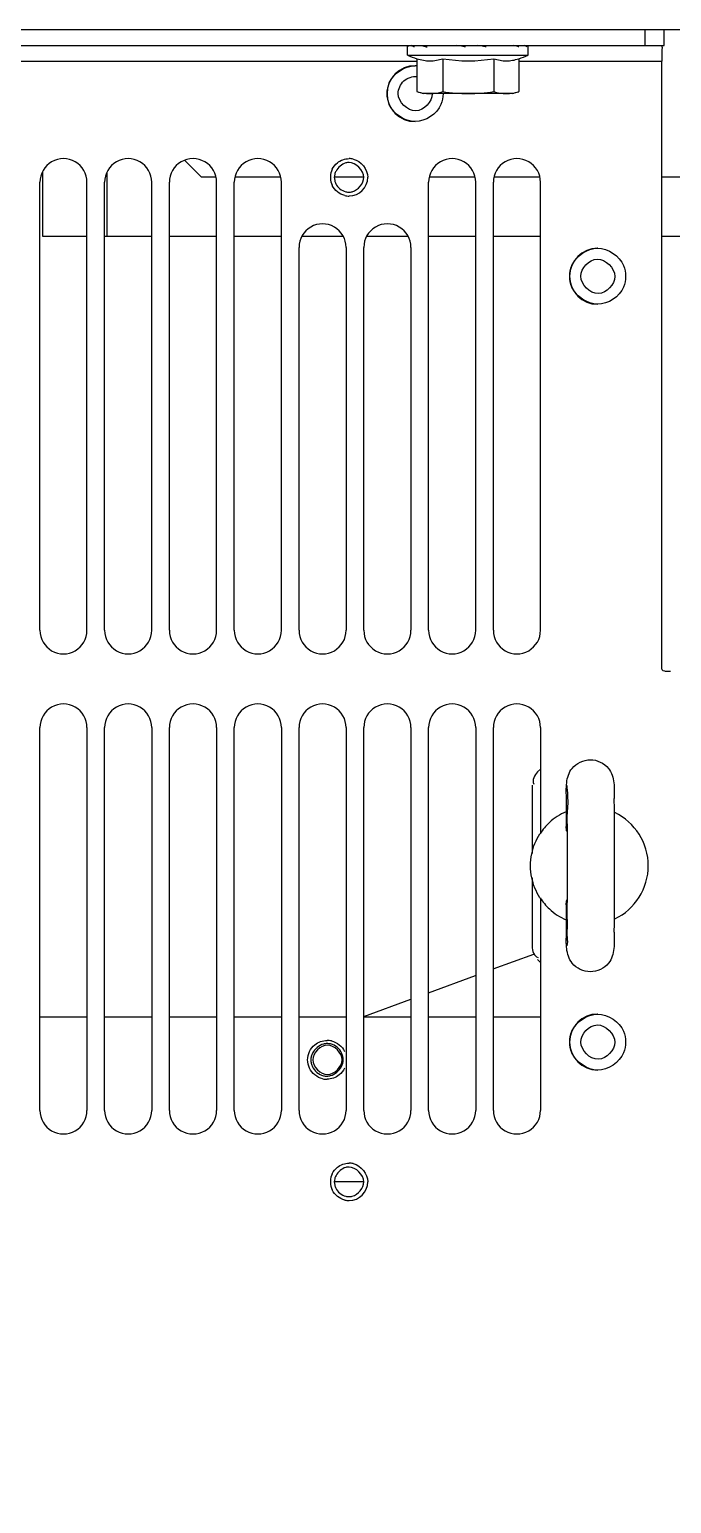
# Model space of a CAD drawing. Header units: millimetres. Extents: x 0 to 10500, y 0 to 7425.
# Drawn here: x 3824.5 to 3933.5, y 1617.1 to 1867.3 of the extents above; entities that cross this region are included whole.
import ezdxf

# ---------------------------------------------------------------- set-up
doc = ezdxf.new("R2010")
doc.units = ezdxf.units.MM
doc.header["$LTSCALE"] = 577.5
doc.layers.get('0').update_dxf_attribs({"linetype": 'CONTINUOUS'})
doc.layers.add('AXES', color=7, linetype='CONTINUOUS')
doc.layers.add('NOTES3D', color=7, linetype='CONTINUOUS')
doc.styles.get("Standard").update_dxf_attribs({"font": 'txt', "width": 0.85})
doc.dimstyles.get("Standard").update_dxf_attribs({"dimtxt": 3.5, "dimasz": 3.5, "dimexe": 1.5, "dimexo": 1.5, "dimtad": 1, "dimdec": 1, "dimtxsty": 'Standard', "dimblk": '_FILLED', "dimblk1": '_FILLED', "dimblk2": '_FILLED', "dimcen": 0.09, "dimadec": 1, "dimazin": 2, "dimtol": 1, "dimtp": 0.1, "dimtm": 0.1, "dimtfac": 1, "dimtdec": 1, "dimtofl": 0, "dimtmove": 0, "dimatfit": 3, "dimldrblk": '_FILLED', "dimfxl": 1, "dimtolj": 1, "dimarcsym": 0})

# ---------------------------------------------------------------- blocks, each defined once
blk = doc.blocks.new('_FILLED')
at = {"color": 0, "linetype": 'ByBlock'}
blk.add_solid([(0, 0), (-1, 0.214), (-1, -0.214)], dxfattribs=at)

msp = doc.modelspace()

# ---------------------------------------------------------------- linework, layer by layer
at = {"color": 7, "linetype": 'Continuous'}
for p, q in [((3586, 1867.3), (3932.19, 1867.3)), ((3929.01, 1864.6), (3929.01, 1867.3)), ((3932.19, 1864.6), (3932.19, 1867.3)), ((4013.1, 1867.23), (3932.19, 1867.23)), ((3585.65, 1864.6), (3932.19, 1864.6)), ((3898.45, 1864.33), (3898.41, 1864.34)), ((3898.48, 1864.33), (3898.45, 1864.33)), ((3900.87, 1864.55), (3900.59, 1864.6)), ((3627.54, 1861.9), (3890.24, 1861.9)), ((3907.56, 1861.9), (3931.82, 1861.9)), ((3931.82, 1758.85), (3931.82, 1861.9)), ((3889.93, 1861.15), (3889.92, 1861.15)), ((3889.93, 1851.65), (3889.92, 1851.65)), ((3850.79, 1845.09), (3853.64, 1842.23)), ((3837.64, 1832.23), (3837.64, 1843.07)), ((3856.03, 1842.23), (3853.64, 1842.23)), ((3867.03, 1842.23), (3859.39, 1842.23)), ((3881.18, 1842.23), (3876.21, 1842.23)), ((3900.03, 1842.23), (3892.39, 1842.23)), ((3911.03, 1842.23), (3903.39, 1842.23)), ((4008.83, 1842.23), (3931.82, 1842.23)), ((3826.22, 1765.3), (3826.22, 1841.37)), ((3834.2, 1841.37), (3834.22, 1841.37)), ((3834.22, 1765.3), (3834.22, 1841.37)), ((3837.22, 1765.3), (3837.22, 1841.37)), ((3845.2, 1841.37), (3845.22, 1841.37)), ((3845.22, 1765.3), (3845.22, 1841.37)), ((3848.22, 1765.3), (3848.22, 1841.37)), ((3856.2, 1841.37), (3856.22, 1841.37)), ((3856.22, 1765.3), (3856.22, 1841.37)), ((3859.22, 1765.3), (3859.22, 1841.37)), ((3867.2, 1841.37), (3867.22, 1841.37)), ((3867.22, 1765.3), (3867.22, 1841.37)), ((3892.22, 1765.3), (3892.22, 1841.37)), ((3900.22, 1765.3), (3900.22, 1841.37)), ((3903.22, 1765.3), (3903.22, 1841.37)), ((3911.22, 1765.3), (3911.22, 1841.37)), ((3826.64, 1832.23), (3834.2, 1832.23)), ((3837.22, 1832.23), (3845.2, 1832.23)), ((3848.22, 1832.23), (3856.2, 1832.23)), ((3859.22, 1832.23), (3867.2, 1832.23)), ((3870.77, 1832.23), (3877.62, 1832.23)), ((3881.77, 1832.23), (3888.62, 1832.23)), ((3892.22, 1832.23), (3900.2, 1832.23)), ((3903.22, 1832.23), (3911.2, 1832.23)), ((3931.82, 1832.23), (4008.92, 1832.23)), ((3870.22, 1765.3), (3870.22, 1830.3)), ((3878.22, 1830.3), (3878.22, 1765.3)), ((3881.22, 1765.3), (3881.22, 1830.3)), ((3889.22, 1830.3), (3889.22, 1765.3)), ((3920.93, 1830.15), (3920.92, 1830.15)), ((3920.93, 1820.65), (3920.92, 1820.65)), ((3834.22, 1765.3), (3834.2, 1765.3)), ((3845.22, 1765.3), (3845.2, 1765.3)), ((3856.22, 1765.3), (3856.2, 1765.3)), ((3867.22, 1765.3), (3867.2, 1765.3)), ((3900.22, 1765.3), (3900.2, 1765.3)), ((3911.22, 1765.3), (3911.2, 1765.3)), ((3931.88, 1758.6), (3931.82, 1758.85)), ((3932.07, 1758.41), (3931.88, 1758.6)), ((3932.32, 1758.35), (3932.07, 1758.41)), ((3932.32, 1758.35), (3933.32, 1758.35)), ((3826.22, 1683.8), (3826.22, 1748.8)), ((3834.22, 1748.8), (3834.22, 1683.8)), ((3837.22, 1683.8), (3837.22, 1748.8)), ((3845.22, 1748.8), (3845.22, 1683.8)), ((3848.22, 1683.8), (3848.22, 1748.8)), ((3856.22, 1748.8), (3856.22, 1683.8)), ((3859.22, 1683.8), (3859.22, 1748.8)), ((3867.22, 1748.8), (3867.22, 1683.8)), ((3870.22, 1683.8), (3870.22, 1748.8)), ((3878.22, 1748.8), (3878.22, 1683.8)), ((3881.22, 1683.8), (3881.22, 1748.8)), ((3889.22, 1748.8), (3889.22, 1683.8)), ((3892.22, 1683.8), (3892.22, 1748.8)), ((3900.22, 1748.8), (3900.22, 1683.8)), ((3903.22, 1683.8), (3903.22, 1748.8)), ((3911.22, 1748.8), (3911.22, 1730.75)), ((3911.22, 1719.91), (3911.22, 1683.8)), ((3903.21, 1707.82), (3910.08, 1710.34)), ((3892.2, 1703.77), (3900.2, 1706.71)), ((3881.21, 1699.74), (3889.18, 1702.66)), ((3834.2, 1699.6), (3826.22, 1699.6)), ((3845.2, 1699.6), (3837.22, 1699.6)), ((3856.2, 1699.6), (3848.22, 1699.6)), ((3867.2, 1699.6), (3859.22, 1699.6)), ((3878.2, 1699.6), (3870.22, 1699.6)), ((3889.2, 1699.6), (3881.22, 1699.6)), ((3900.2, 1699.6), (3892.22, 1699.6)), ((3911.2, 1699.6), (3903.22, 1699.6)), ((3920.93, 1700.15), (3920.92, 1700.15)), ((3920.93, 1690.65), (3920.92, 1690.65))]:
    msp.add_line(p, q, dxfattribs=at)
at = {"color": 3, "linetype": 'Continuous'}
msp.add_line((3826.64, 1843.07), (3826.64, 1832.23), dxfattribs=at)
at = {"color": 6, "linetype": 'Continuous'}
for p, q in [((3911.2, 1741.73), (3910.73, 1741.27)), ((3909.8, 1739), (3909.8, 1727.39)), ((3909.8, 1723.27), (3909.8, 1711.65)), ((3910.73, 1709.39), (3911.2, 1708.93)), ((3881.18, 1671.68), (3876.21, 1671.68))]:
    msp.add_line(p, q, dxfattribs=at)
at = {"color": 7, "linetype": 'Continuous'}
for centre, radius, start, end in [((4160.8, 1862.06), 228.98, 179.5636, 180.0408), ((3889.92, 1856.4), 4.75, 90.001, 269.999), ((3889.93, 1856.43), 4.72, 86.1832, 89.9974), ((3830.22, 1841.37), 4, 359.9972, 180.0027), ((3841.22, 1841.37), 4, 359.9972, 180.0027), ((3852.22, 1841.37), 4, 359.9972, 180.0027), ((3863.22, 1841.37), 4, 359.9972, 180.0027), ((3878.72, 1842.2), 3.18, 77.0604, 90.0225), ((3896.22, 1841.37), 4, 359.9972, 180.0027), ((3907.22, 1841.37), 4, 359.9972, 180.0027), ((3878.64, 1842.2), 3.09, 177.3365, 182.6577), ((3878.75, 1842.19), 3.21, 154.7888, 177.2746), ((3878.75, 1842.21), 3.21, 182.7187, 205.1601), ((3878.72, 1842.2), 3.17, 269.9984, 359.9967), ((3878.72, 1842.2), 3.18, 257.0604, 270.0225), ((3874.22, 1830.3), 4, 359.9959, 180.0041), ((3885.22, 1830.3), 4, 359.9959, 180.0041), ((3920.92, 1825.4), 4.75, 90.001, 269.999), ((3830.22, 1765.3), 4, 179.9959, 0.0041), ((3841.22, 1765.3), 4, 179.9959, 0.0041), ((3852.22, 1765.3), 4, 179.9959, 0.0041), ((3863.22, 1765.3), 4, 179.9959, 0.0041), ((3874.22, 1765.3), 4, 179.9959, 0.0041), ((3885.22, 1765.3), 4, 179.9959, 0.0041), ((3896.22, 1765.3), 4, 179.9959, 0.0041), ((3907.22, 1765.3), 4, 179.9959, 0.0041), ((3830.22, 1748.8), 4, 359.9959, 180.0041), ((3841.22, 1748.8), 4, 359.9959, 180.0041), ((3852.22, 1748.8), 4, 359.9959, 180.0041), ((3863.22, 1748.8), 4, 359.9959, 180.0041), ((3874.22, 1748.8), 4, 359.9959, 180.0041), ((3885.22, 1748.8), 4, 359.9959, 180.0041), ((3896.22, 1748.8), 4, 359.9959, 180.0041), ((3907.22, 1748.8), 4, 359.9959, 180.0041), ((3412.9, 1730.95), 510.88, 0.3791, 0.6482), ((3919.56, 1725.28), 10.06, 113.4753, 132.7493), ((4853.56, 1727.86), 937.99, 179.59817, 179.74847), ((4438.99, 1730.85), 523.42, 179.3689, 179.6079), ((2669.99, 1726.03), 1253.81, 359.9678, 0.37925), ((3919.52, 1725.33), 10, 295.4249, 64.5742), ((3919.58, 1725.28), 10.07, 132.8534, 147.0295), ((2652.94, 1725.99), 1262.85, 359.96998, 0.36828), ((2506.86, 1725.14), 1408.93, 359.63629, 0.00763), ((2519.13, 1725.13), 1404.67, 359.62606, 0.0082), ((3919.58, 1725.38), 10.07, 212.9697, 227.1473), ((3919.56, 1725.38), 10.06, 227.2514, 246.5245), ((4851.31, 1722.79), 935.74, 180.25134, 180.40168), ((4419.7, 1719.64), 504.13, 180.3875, 180.6492), ((3419, 1719.62), 504.78, 359.3665, 359.5846), ((3920.92, 1695.4), 4.75, 90.001, 269.999), ((3874.99, 1692.38), 3.3, 77.0604, 90.0225), ((3874.98, 1692.38), 3.3, 257.0604, 270.0225), ((3830.22, 1683.8), 4, 179.9959, 0.0041), ((3841.22, 1683.8), 4, 179.9959, 0.0041), ((3852.22, 1683.8), 4, 179.9959, 0.0041), ((3863.22, 1683.8), 4, 179.9959, 0.0041), ((3874.22, 1683.8), 4, 179.9959, 0.0041), ((3885.22, 1683.8), 4, 179.9959, 0.0041), ((3896.22, 1683.8), 4, 179.9959, 0.0041), ((3907.22, 1683.8), 4, 179.9959, 0.0041), ((3878.72, 1671.67), 3.18, 77.0604, 90.0225), ((3878.64, 1671.67), 3.09, 177.3365, 182.6577), ((3878.75, 1671.66), 3.21, 154.7888, 177.2746), ((3878.72, 1671.67), 3.17, 269.9984, 359.9967), ((3878.75, 1671.68), 3.21, 182.7187, 205.1601), ((3878.72, 1671.67), 3.18, 257.0604, 270.0225)]:
    msp.add_arc(centre, radius, start, end, dxfattribs=at)
for points, knots in [([(3888.75, 1864.33), (3888.72, 1864.36), (3888.68, 1864.44), (3888.66, 1864.52), (3888.66, 1864.56)], [0, 0, 0, 0, 0.524665, 1, 1, 1, 1]), ([(3889.82, 1864.33), (3889.77, 1864.35), (3889.57, 1864.43), (3889.38, 1864.52), (3889.24, 1864.6)], [0, 0, 0, 0, 0.274881, 1, 1, 1, 1]), ([(3890.99, 1864.6), (3891.07, 1864.58), (3891.4, 1864.48), (3891.74, 1864.39), (3892, 1864.33)], [0, 0, 0, 0, 0.236902, 1, 1, 1, 1]), ([(3898.41, 1864.34), (3898.29, 1864.36), (3897.83, 1864.45), (3897.37, 1864.53), (3897.03, 1864.6)], [0, 0, 0, 0, 0.251294, 1, 1, 1, 1]), ([(3902.01, 1864.33), (3901.92, 1864.35), (3901.54, 1864.42), (3901.16, 1864.49), (3900.87, 1864.55)], [0, 0, 0, 0, 0.24724, 1, 1, 1, 1]), ([(3907.56, 1864.33), (3907.5, 1864.35), (3907.21, 1864.45), (3906.92, 1864.53), (3906.69, 1864.6)], [0, 0, 0, 0, 0.233228, 1, 1, 1, 1]), ([(3908.92, 1864.33), (3908.86, 1864.38), (3908.73, 1864.47), (3908.58, 1864.56), (3908.5, 1864.6)], [0, 0, 0, 0, 0.456645, 1, 1, 1, 1]), ([(3931.84, 1864.6), (3931.77, 1864.6), (3931.92, 1864.17), (3931.83, 1864), (3931.82, 1863.81)], [0, 0, 0, 0, 0.261805, 1, 1, 1, 1]), ([(3887.05, 1856.4), (3887.07, 1857.19), (3887.76, 1858.82), (3889.47, 1859.39), (3890.25, 1859.29)], [0, 0, 0, 0, 0.499491, 1, 1, 1, 1]), ([(3892.85, 1856.39), (3892.82, 1855.04), (3890.03, 1851.94), (3887.08, 1855.01), (3887.05, 1856.4)], [0, 0, 0, 0, 0.493, 1, 1, 1, 1]), ([(3878.71, 1844.71), (3878.61, 1844.71), (3878.43, 1844.7), (3878.24, 1844.66), (3878.15, 1844.64)], [0, 0, 0, 0, 0.498757, 1, 1, 1, 1]), ([(3876.5, 1843.26), (3876.41, 1843.09), (3876.26, 1842.75), (3876.21, 1842.38), (3876.21, 1842.2)], [0, 0, 0, 0, 0.509718, 1, 1, 1, 1]), ([(3876.21, 1842.2), (3876.21, 1842.01), (3876.26, 1841.64), (3876.38, 1841.29), (3876.47, 1841.12)], [0, 0, 0, 0, 0.494948, 1, 1, 1, 1]), ([(3878.15, 1839.75), (3878.24, 1839.73), (3878.43, 1839.7), (3878.61, 1839.69), (3878.71, 1839.69)], [0, 0, 0, 0, 0.500274, 1, 1, 1, 1]), ([(3878.71, 1839.69), (3878.8, 1839.69), (3878.99, 1839.7), (3879.17, 1839.74), (3879.27, 1839.76)], [0, 0, 0, 0, 0.498757, 1, 1, 1, 1]), ([(3918.05, 1825.4), (3918.08, 1826.75), (3920.87, 1829.86), (3923.82, 1826.78), (3923.85, 1825.39)], [0, 0, 0, 0, 0.493, 1, 1, 1, 1]), ([(3923.85, 1825.39), (3923.82, 1824.04), (3921.02, 1820.94), (3918.08, 1824.01), (3918.05, 1825.4)], [0, 0, 0, 0, 0.493, 1, 1, 1, 1]), ([(3915.61, 1736.62), (3915.62, 1737.55), (3915.5, 1739.34), (3916.36, 1742.34), (3918.53, 1743.31), (3919.68, 1743.33)], [0, 0, 0, 0, 0.315172, 0.612155, 1, 1, 1, 1]), ([(3919.68, 1743.33), (3920.81, 1743.34), (3922.97, 1742.32), (3923.85, 1739.38), (3923.73, 1737.62), (3923.74, 1736.73)], [0, 0, 0, 0, 0.39129, 0.693219, 1, 1, 1, 1]), ([(3915.69, 1738.95), (3915.67, 1739.07), (3915.99, 1735.74), (3915.76, 1735.6), (3915.77, 1734.11)], [0, 0, 0, 0, 0.073785, 1, 1, 1, 1]), ([(3915.71, 1731.12), (3915.66, 1731.26), (3915.6, 1731.54), (3915.57, 1731.83), (3915.57, 1731.97)], [0, 0, 0, 0, 0.507669, 1, 1, 1, 1]), ([(3915.57, 1718.68), (3915.57, 1718.83), (3915.6, 1719.12), (3915.66, 1719.4), (3915.71, 1719.54)], [0, 0, 0, 0, 0.492329, 1, 1, 1, 1]), ([(3915.76, 1716.2), (3915.76, 1715.19), (3915.63, 1713.71), (3915.83, 1712.18), (3915.7, 1711.71)], [0, 0, 0, 0, 0.675354, 1, 1, 1, 1]), ([(3919.68, 1707.33), (3918.54, 1707.32), (3916.38, 1708.34), (3915.5, 1711.27), (3915.62, 1713.03), (3915.61, 1713.93)], [0, 0, 0, 0, 0.39129, 0.693219, 1, 1, 1, 1]), ([(3923.75, 1714.04), (3923.74, 1713.11), (3923.85, 1711.32), (3923, 1708.32), (3920.82, 1707.34), (3919.68, 1707.33)], [0, 0, 0, 0, 0.315172, 0.612155, 1, 1, 1, 1]), ([(3918.05, 1695.4), (3918.08, 1696.75), (3920.87, 1699.86), (3923.82, 1696.78), (3923.85, 1695.39)], [0, 0, 0, 0, 0.493, 1, 1, 1, 1]), ([(3874.97, 1695.14), (3874.87, 1695.14), (3874.66, 1695.13), (3874.45, 1695.09), (3874.35, 1695.06)], [0, 0, 0, 0, 0.49878, 1, 1, 1, 1]), ([(3875.59, 1695.07), (3875.49, 1695.1), (3875.28, 1695.13), (3875.07, 1695.14), (3874.97, 1695.14)], [0, 0, 0, 0, 0.500287, 1, 1, 1, 1]), ([(3923.85, 1695.39), (3923.82, 1694.04), (3921.02, 1690.94), (3918.08, 1694.01), (3918.05, 1695.4)], [0, 0, 0, 0, 0.493, 1, 1, 1, 1]), ([(3872.53, 1693.53), (3872.43, 1693.35), (3872.28, 1692.98), (3872.22, 1692.57), (3872.22, 1692.38)], [0, 0, 0, 0, 0.509559, 1, 1, 1, 1]), ([(3872.22, 1692.38), (3872.22, 1692.18), (3872.27, 1691.77), (3872.41, 1691.39), (3872.5, 1691.21)], [0, 0, 0, 0, 0.495019, 1, 1, 1, 1]), ([(3877.41, 1691.23), (3877.51, 1691.41), (3877.66, 1691.78), (3877.72, 1692.18), (3877.72, 1692.38)], [0, 0, 0, 0, 0.509559, 1, 1, 1, 1]), ([(3877.72, 1692.38), (3877.72, 1692.58), (3877.67, 1692.98), (3877.53, 1693.37), (3877.45, 1693.55)], [0, 0, 0, 0, 0.495019, 1, 1, 1, 1]), ([(3874.35, 1689.69), (3874.46, 1689.66), (3874.66, 1689.63), (3874.87, 1689.61), (3874.97, 1689.62)], [0, 0, 0, 0, 0.500287, 1, 1, 1, 1]), ([(3874.97, 1689.62), (3875.08, 1689.62), (3875.28, 1689.63), (3875.49, 1689.67), (3875.59, 1689.7)], [0, 0, 0, 0, 0.49878, 1, 1, 1, 1]), ([(3878.71, 1674.18), (3878.61, 1674.18), (3878.43, 1674.17), (3878.24, 1674.13), (3878.15, 1674.11)], [0, 0, 0, 0, 0.498757, 1, 1, 1, 1]), ([(3876.5, 1672.73), (3876.41, 1672.56), (3876.26, 1672.22), (3876.21, 1671.85), (3876.21, 1671.67)], [0, 0, 0, 0, 0.509718, 1, 1, 1, 1]), ([(3876.21, 1671.67), (3876.21, 1671.48), (3876.26, 1671.11), (3876.38, 1670.76), (3876.47, 1670.59)], [0, 0, 0, 0, 0.494948, 1, 1, 1, 1]), ([(3878.15, 1669.22), (3878.24, 1669.2), (3878.43, 1669.17), (3878.61, 1669.16), (3878.71, 1669.16)], [0, 0, 0, 0, 0.500274, 1, 1, 1, 1]), ([(3878.71, 1669.16), (3878.8, 1669.16), (3878.99, 1669.17), (3879.17, 1669.21), (3879.27, 1669.23)], [0, 0, 0, 0, 0.498757, 1, 1, 1, 1])]:
    msp.add_open_spline(points, degree=3, knots=knots, dxfattribs=at)
for points in [[(3885.55, 1858.23), (3886.23, 1859.85), (3888.18, 1861.15), (3889.93, 1861.15)], [(3885.18, 1856.4), (3885.18, 1857.02), (3885.31, 1857.65), (3885.55, 1858.23)], [(3885.55, 1854.58), (3885.31, 1855.15), (3885.18, 1855.78), (3885.18, 1856.4)], [(3889.93, 1851.65), (3888.17, 1851.65), (3886.22, 1852.96), (3885.55, 1854.58)], [(3894.32, 1854.57), (3893.64, 1852.95), (3891.69, 1851.65), (3889.93, 1851.65)], [(3894.68, 1856.4), (3894.68, 1855.78), (3894.56, 1855.14), (3894.32, 1854.57)], [(3875.85, 1843.56), (3876.05, 1843.99), (3876.36, 1844.38), (3876.73, 1844.67)], [(3878.15, 1844.64), (3877.46, 1844.45), (3876.84, 1843.89), (3876.5, 1843.26)], [(3876.73, 1844.67), (3877.28, 1845.11), (3878.02, 1845.37), (3878.72, 1845.37)], [(3881.21, 1842.2), (3881.21, 1843.38), (3879.89, 1844.72), (3878.71, 1844.71)], [(3879.43, 1845.29), (3880.72, 1845), (3881.89, 1843.52), (3881.89, 1842.2)], [(3879.27, 1839.76), (3880.27, 1840.03), (3881.21, 1841.16), (3881.21, 1842.2)], [(3876.73, 1839.73), (3876.36, 1840.02), (3876.05, 1840.41), (3875.85, 1840.84)], [(3876.47, 1841.12), (3876.78, 1840.47), (3877.44, 1839.92), (3878.15, 1839.75)], [(3878.01, 1839.1), (3877.55, 1839.21), (3877.1, 1839.43), (3876.73, 1839.73)], [(3916.55, 1827.23), (3917.22, 1828.85), (3919.18, 1830.15), (3920.93, 1830.15)], [(3920.93, 1830.15), (3922.69, 1830.15), (3924.65, 1828.84), (3925.32, 1827.22)], [(3916.18, 1825.4), (3916.18, 1826.02), (3916.31, 1826.65), (3916.55, 1827.23)], [(3925.32, 1827.22), (3925.56, 1826.64), (3925.68, 1826.02), (3925.68, 1825.4)], [(3916.54, 1823.58), (3916.31, 1824.15), (3916.18, 1824.78), (3916.18, 1825.4)], [(3925.68, 1825.4), (3925.68, 1824.78), (3925.56, 1824.14), (3925.32, 1823.57)], [(3920.93, 1820.65), (3919.17, 1820.65), (3917.22, 1821.96), (3916.54, 1823.58)], [(3925.32, 1823.57), (3924.64, 1821.95), (3922.69, 1820.65), (3920.93, 1820.65)], [(3909.73, 1727.35), (3909.98, 1728.56), (3910.46, 1729.73), (3911.13, 1730.76)], [(3909.73, 1723.3), (3909.46, 1724.63), (3909.46, 1726.03), (3909.73, 1727.35)], [(3911.13, 1719.89), (3910.46, 1720.93), (3909.98, 1722.1), (3909.73, 1723.3)], [(3916.55, 1697.23), (3917.22, 1698.85), (3919.18, 1700.15), (3920.93, 1700.15)], [(3920.93, 1700.15), (3922.69, 1700.15), (3924.65, 1698.84), (3925.32, 1697.22)], [(3916.18, 1695.4), (3916.18, 1696.02), (3916.31, 1696.65), (3916.55, 1697.23)], [(3925.32, 1697.22), (3925.56, 1696.64), (3925.68, 1696.02), (3925.68, 1695.4)], [(3872, 1693.79), (3872.21, 1694.24), (3872.53, 1694.64), (3872.92, 1694.95)], [(3874.35, 1695.06), (3873.59, 1694.85), (3872.9, 1694.23), (3872.53, 1693.53)], [(3875.04, 1694.89), (3873.86, 1694.88), (3872.54, 1693.56), (3872.54, 1692.38)], [(3872.92, 1694.95), (3873.49, 1695.41), (3874.25, 1695.68), (3874.98, 1695.68)], [(3877.54, 1692.38), (3877.54, 1693.56), (3876.22, 1694.9), (3875.04, 1694.89)], [(3877.45, 1693.55), (3877.1, 1694.27), (3876.37, 1694.89), (3875.59, 1695.07)], [(3875.72, 1695.59), (3876.2, 1695.48), (3876.67, 1695.26), (3877.05, 1694.95)], [(3877.05, 1694.95), (3877.44, 1694.64), (3877.76, 1694.23), (3877.97, 1693.79)], [(3916.54, 1693.58), (3916.31, 1694.15), (3916.18, 1694.78), (3916.18, 1695.4)], [(3925.68, 1695.4), (3925.68, 1694.78), (3925.56, 1694.14), (3925.32, 1693.57)], [(3871.68, 1692.38), (3871.68, 1692.86), (3871.8, 1693.35), (3872, 1693.79)], [(3872, 1690.97), (3871.8, 1691.41), (3871.68, 1691.9), (3871.68, 1692.38)], [(3872.54, 1692.38), (3872.54, 1691.2), (3873.86, 1689.86), (3875.04, 1689.87)], [(3875.04, 1689.87), (3876.22, 1689.88), (3877.54, 1691.2), (3877.54, 1692.38)], [(3920.93, 1690.65), (3919.17, 1690.65), (3917.22, 1691.96), (3916.54, 1693.58)], [(3925.32, 1693.57), (3924.64, 1691.95), (3922.69, 1690.65), (3920.93, 1690.65)], [(3872.92, 1689.81), (3872.53, 1690.12), (3872.21, 1690.52), (3872, 1690.97)], [(3872.5, 1691.21), (3872.84, 1690.49), (3873.58, 1689.87), (3874.35, 1689.69)], [(3874.24, 1689.16), (3873.76, 1689.27), (3873.3, 1689.5), (3872.92, 1689.81)], [(3877.05, 1689.81), (3876.48, 1689.35), (3875.71, 1689.08), (3874.98, 1689.08)], [(3875.59, 1689.7), (3876.35, 1689.91), (3877.04, 1690.53), (3877.41, 1691.23)], [(3877.97, 1690.97), (3877.76, 1690.52), (3877.43, 1690.11), (3877.05, 1689.81)], [(3875.85, 1673.03), (3876.05, 1673.46), (3876.36, 1673.85), (3876.73, 1674.14)], [(3878.15, 1674.11), (3877.46, 1673.92), (3876.84, 1673.36), (3876.5, 1672.73)], [(3876.73, 1674.14), (3877.28, 1674.58), (3878.02, 1674.84), (3878.72, 1674.84)], [(3881.21, 1671.67), (3881.21, 1672.85), (3879.89, 1674.19), (3878.71, 1674.18)], [(3879.43, 1674.76), (3880.72, 1674.47), (3881.89, 1672.99), (3881.89, 1671.67)], [(3879.27, 1669.23), (3880.27, 1669.5), (3881.21, 1670.63), (3881.21, 1671.67)], [(3876.73, 1669.2), (3876.36, 1669.49), (3876.05, 1669.88), (3875.85, 1670.31)], [(3876.47, 1670.59), (3876.78, 1669.94), (3877.44, 1669.39), (3878.15, 1669.22)], [(3878.01, 1668.57), (3877.55, 1668.68), (3877.1, 1668.9), (3876.73, 1669.2)]]:
    msp.add_open_spline(points, degree=3, dxfattribs=at)
at = {"color": 6, "linetype": 'Continuous'}
for points in [[(3910.73, 1741.27), (3910.22, 1740.76), (3909.71, 1739.8), (3910.1, 1739.2)], [(3909.8, 1711.65), (3909.8, 1710.93), (3910.1, 1709.9), (3910.81, 1709.75)]]:
    msp.add_open_spline(points, degree=3, dxfattribs=at)
at = {"layer": 'AXES', "color": 7, "linetype": 'Continuous'}
for p, q in [((3888.65, 1862.93), (3888.65, 1864.58)), ((3909.15, 1862.93), (3909.15, 1864.58)), ((3888.66, 1862.93), (3909.15, 1862.93)), ((3890.24, 1862.34), (3890.24, 1856.75)), ((3894.64, 1862.34), (3894.64, 1856.75)), ((3903.3, 1862.34), (3903.3, 1856.75)), ((3907.56, 1862.34), (3907.56, 1856.75)), ((3906.4, 1856.43), (3891.4, 1856.43)), ((3907.52, 1856.74), (3907.56, 1856.75))]:
    msp.add_line(p, q, dxfattribs=at)
for centre, radius, start, end in [((3898.9, 1888.19), 27.27, 247.9181, 251.4812), ((3898.97, 1888.19), 26.21, 260.4917, 279.5083), ((3898.9, 1888.19), 27.27, 288.4309, 292.0819), ((3898.9, 1885.48), 30, 253.301, 255.5225), ((3898.97, 1885.51), 29.09, 261.4326, 269.994), ((3898.96, 1885.51), 29.09, 270.006, 278.5674), ((3898.9, 1885.48), 30, 284.4775, 286.699)]:
    msp.add_arc(centre, radius, start, end, dxfattribs=at)
for points, knots in [([(3890.24, 1862.34), (3890.6, 1862.22), (3891.33, 1862.04), (3892.44, 1861.95), (3893.55, 1862.04), (3894.28, 1862.22), (3894.64, 1862.34)], [0, 0, 0, 0, 0.252411, 0.5, 0.747589, 1, 1, 1, 1]), ([(3903.3, 1862.34), (3903.64, 1862.22), (3904.34, 1862.04), (3905.41, 1861.95), (3906.48, 1862.04), (3907.18, 1862.21), (3907.52, 1862.33)], [0, 0, 0, 0, 0.252697, 0.500196, 0.747595, 1, 1, 1, 1]), ([(3890.24, 1856.75), (3890.6, 1856.65), (3891.33, 1856.48), (3892.07, 1856.43), (3892.44, 1856.43)], [0, 0, 0, 0, 0.503942, 1, 1, 1, 1]), ([(3892.44, 1856.43), (3892.81, 1856.43), (3893.55, 1856.48), (3894.28, 1856.65), (3894.64, 1856.75)], [0, 0, 0, 0, 0.496058, 1, 1, 1, 1]), ([(3903.3, 1856.75), (3903.65, 1856.65), (3904.35, 1856.48), (3905.07, 1856.43), (3905.43, 1856.43)], [0, 0, 0, 0, 0.504251, 1, 1, 1, 1]), ([(3905.43, 1856.43), (3905.78, 1856.43), (3906.49, 1856.48), (3907.18, 1856.64), (3907.52, 1856.74)], [0, 0, 0, 0, 0.495906, 1, 1, 1, 1])]:
    msp.add_open_spline(points, degree=3, knots=knots, dxfattribs=at)

# ---------------------------------------------------------------- leaders
at = {"layer": 'NOTES3D', "color": 2, "linetype": 'Continuous'}
msp.add_leader([(3940.44, 1635.84), (3825.69, 903.55)], dimstyle='Standard', override={"dimtad": 0}, dxfattribs=at)

doc.saveas('drawing.dxf')
